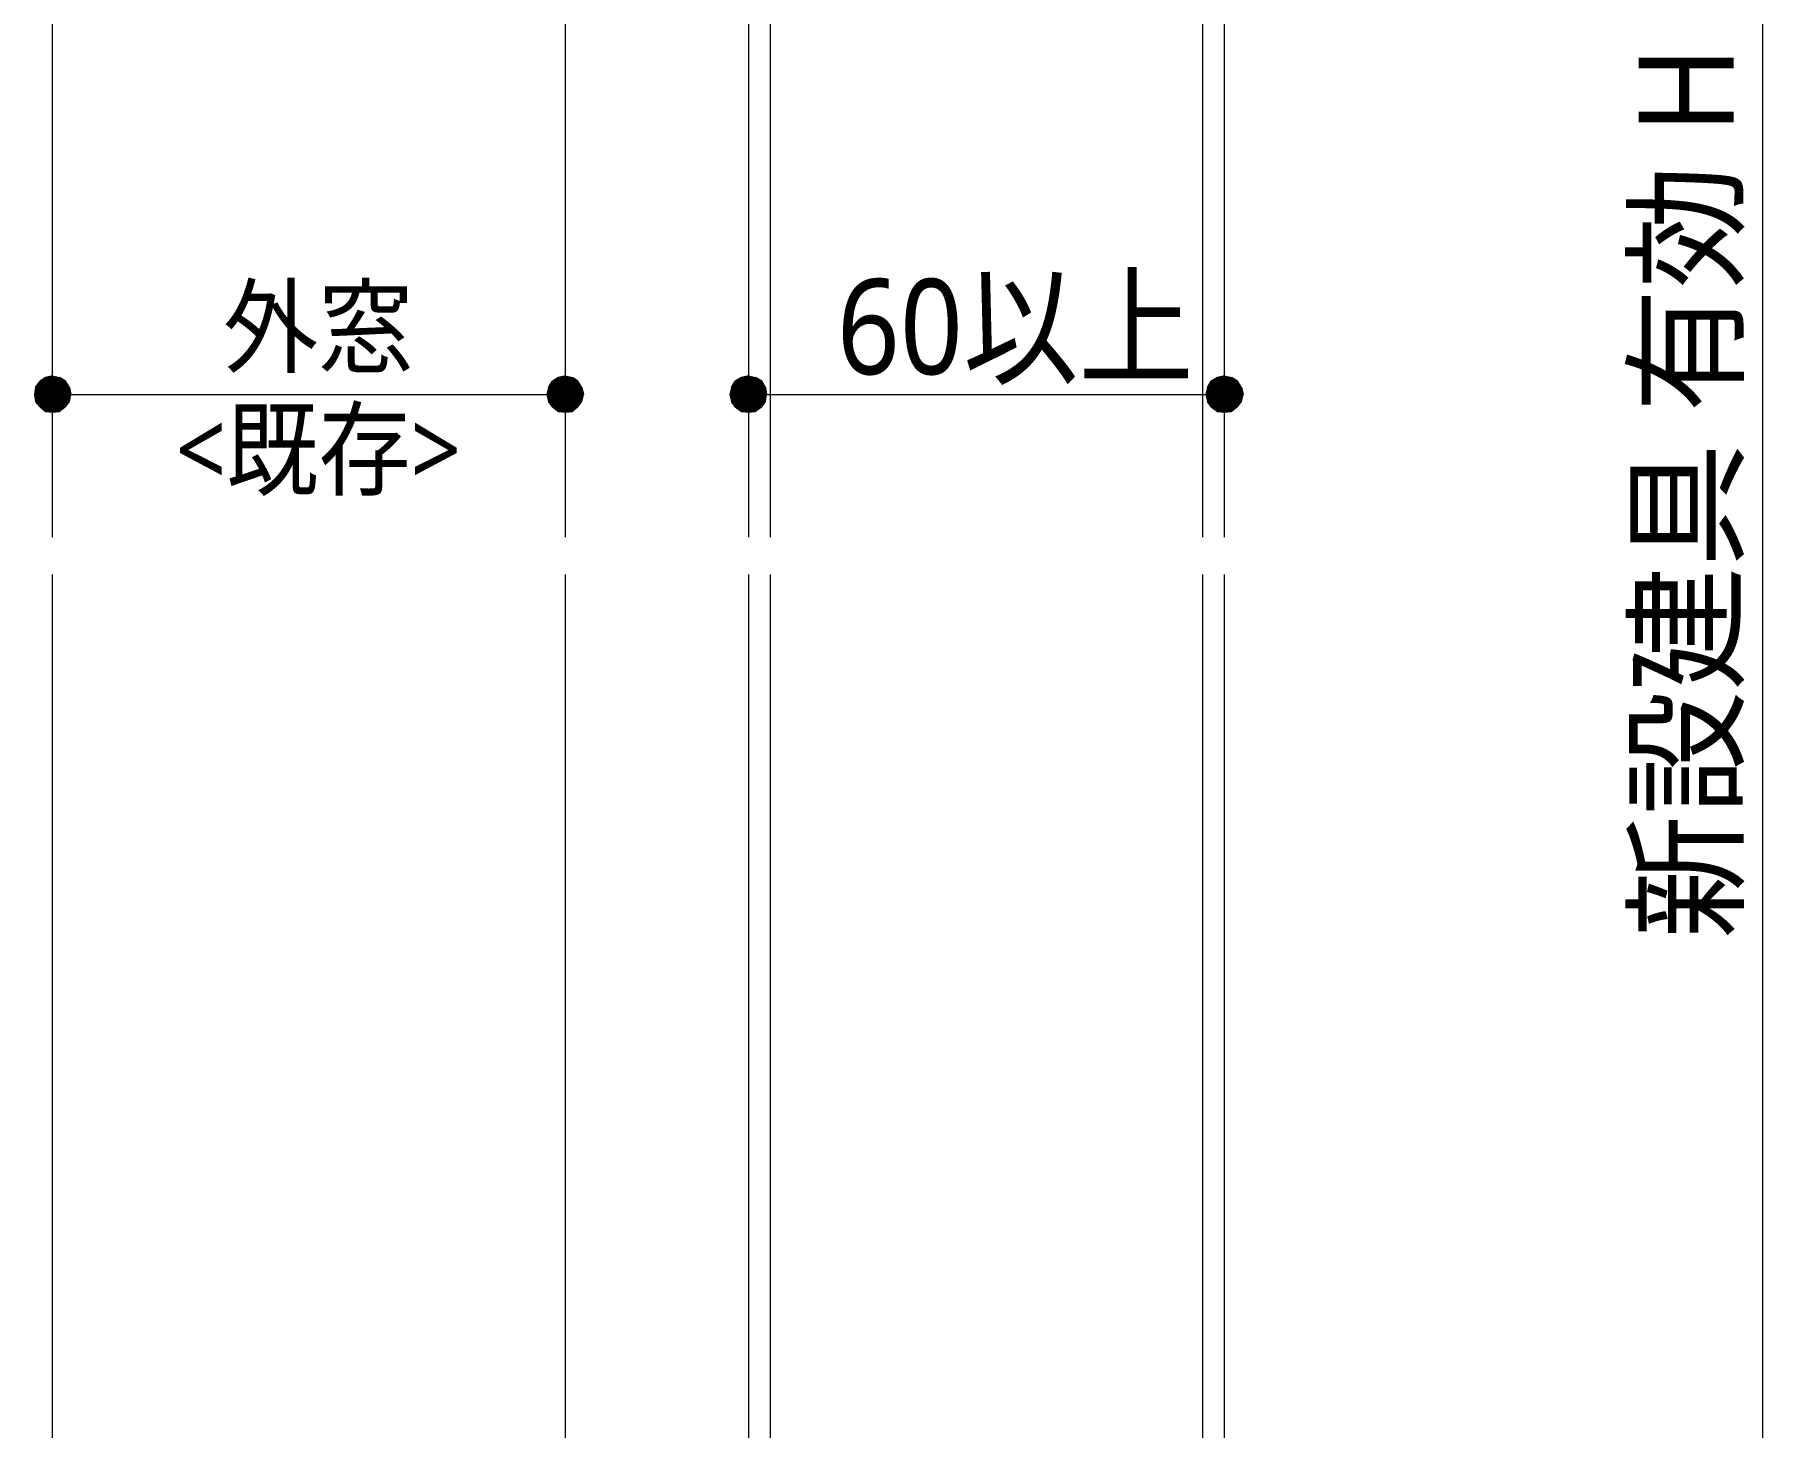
# Model space of a CAD drawing. Header units: millimetres. Extents: x 0 to 420, y 0 to 297.
# Drawn here: x 237.79 to 284.97, y 152.46 to 190.48 of the extents above; entities that cross this region are included whole.
import ezdxf
from ezdxf.enums import TextEntityAlignment as Align

# ---------------------------------------------------------------- set-up
doc = ezdxf.new("R2010")
doc.units = ezdxf.units.MM
doc.styles.add('kst32b', font='NotoSansJP-Variable.ttf')

msp = doc.modelspace()

# ---------------------------------------------------------------- hatches: boundary and pattern name
h = msp.add_hatch(color=7)
h.paths.add_polyline_path([(238.083, 181.123), (237.935, 181.017), (238.273, 180.657), (238.083, 181.123)])
h.paths.add_polyline_path([(237.935, 181.017), (238.273, 180.657), (237.808, 180.848), (237.935, 181.017)])
h.paths.add_polyline_path([(238.273, 180.657), (237.808, 180.848), (237.786, 180.657), (238.273, 180.657)])
h = msp.add_hatch(color=7)
h.paths.add_polyline_path([(238.633, 181.017), (238.464, 181.123), (238.273, 180.657), (238.633, 181.017)])
h.paths.add_polyline_path([(238.464, 181.123), (238.273, 180.657), (238.273, 181.165), (238.464, 181.123)])
h.paths.add_polyline_path([(238.273, 180.657), (238.273, 181.165), (238.083, 181.123), (238.273, 180.657)])
h = msp.add_hatch(color=7)
h.paths.add_polyline_path([(238.739, 180.467), (238.781, 180.657), (238.273, 180.657), (238.739, 180.467)])
h.paths.add_polyline_path([(238.781, 180.657), (238.273, 180.657), (238.739, 180.848), (238.781, 180.657)])
h.paths.add_polyline_path([(238.273, 180.657), (238.739, 180.848), (238.633, 181.017), (238.273, 180.657)])
h = msp.add_hatch(color=7)
h.paths.add_polyline_path([(252.095, 181.123), (251.926, 181.017), (252.286, 180.657), (252.095, 181.123)])
h.paths.add_polyline_path([(251.926, 181.017), (252.286, 180.657), (251.82, 180.848), (251.926, 181.017)])
h.paths.add_polyline_path([(252.286, 180.657), (251.82, 180.848), (251.778, 180.657), (252.286, 180.657)])
h = msp.add_hatch(color=7)
h.paths.add_polyline_path([(252.624, 181.017), (252.476, 181.123), (252.286, 180.657), (252.624, 181.017)])
h.paths.add_polyline_path([(252.476, 181.123), (252.286, 180.657), (252.286, 181.165), (252.476, 181.123)])
h.paths.add_polyline_path([(252.286, 180.657), (252.286, 181.165), (252.095, 181.123), (252.286, 180.657)])
h = msp.add_hatch(color=7)
h.paths.add_polyline_path([(252.73, 180.467), (252.772, 180.657), (252.286, 180.657), (252.73, 180.467)])
h.paths.add_polyline_path([(252.772, 180.657), (252.286, 180.657), (252.73, 180.848), (252.772, 180.657)])
h.paths.add_polyline_path([(252.286, 180.657), (252.73, 180.848), (252.624, 181.017), (252.286, 180.657)])
h = msp.add_hatch(color=7)
h.paths.add_polyline_path([(257.09, 181.123), (256.921, 181.017), (257.281, 180.657), (257.09, 181.123)])
h.paths.add_polyline_path([(256.921, 181.017), (257.281, 180.657), (256.815, 180.848), (256.921, 181.017)])
h.paths.add_polyline_path([(257.281, 180.657), (256.815, 180.848), (256.773, 180.657), (257.281, 180.657)])
h = msp.add_hatch(color=7)
h.paths.add_polyline_path([(257.641, 181.017), (257.471, 181.123), (257.281, 180.657), (257.641, 181.017)])
h.paths.add_polyline_path([(257.471, 181.123), (257.281, 180.657), (257.281, 181.165), (257.471, 181.123)])
h.paths.add_polyline_path([(257.281, 180.657), (257.281, 181.165), (257.09, 181.123), (257.281, 180.657)])
h = msp.add_hatch(color=7)
h.paths.add_polyline_path([(257.746, 180.467), (257.768, 180.657), (257.281, 180.657), (257.746, 180.467)])
h.paths.add_polyline_path([(257.768, 180.657), (257.281, 180.657), (257.746, 180.848), (257.768, 180.657)])
h.paths.add_polyline_path([(257.281, 180.657), (257.746, 180.848), (257.641, 181.017), (257.281, 180.657)])
h = msp.add_hatch(color=7)
h.paths.add_polyline_path([(270.087, 181.123), (269.917, 181.017), (270.277, 180.657), (270.087, 181.123)])
h.paths.add_polyline_path([(269.917, 181.017), (270.277, 180.657), (269.812, 180.848), (269.917, 181.017)])
h.paths.add_polyline_path([(270.277, 180.657), (269.812, 180.848), (269.769, 180.657), (270.277, 180.657)])
h = msp.add_hatch(color=7)
h.paths.add_polyline_path([(270.637, 181.017), (270.468, 181.123), (270.277, 180.657), (270.637, 181.017)])
h.paths.add_polyline_path([(270.468, 181.123), (270.277, 180.657), (270.277, 181.165), (270.468, 181.123)])
h.paths.add_polyline_path([(270.277, 180.657), (270.277, 181.165), (270.087, 181.123), (270.277, 180.657)])
h = msp.add_hatch(color=7)
h.paths.add_polyline_path([(270.743, 180.467), (270.785, 180.657), (270.277, 180.657), (270.743, 180.467)])
h.paths.add_polyline_path([(270.785, 180.657), (270.277, 180.657), (270.743, 180.848), (270.785, 180.657)])
h.paths.add_polyline_path([(270.277, 180.657), (270.743, 180.848), (270.637, 181.017), (270.277, 180.657)])
h = msp.add_hatch(color=7)
h.paths.add_polyline_path([(237.786, 180.657), (237.808, 180.467), (238.273, 180.657), (237.786, 180.657)])
h.paths.add_polyline_path([(237.808, 180.467), (238.273, 180.657), (237.935, 180.319), (237.808, 180.467)])
h.paths.add_polyline_path([(238.273, 180.657), (237.935, 180.319), (238.083, 180.192), (238.273, 180.657)])
for points in [[(238.083, 180.192), (238.273, 180.171), (238.273, 180.657), (238.083, 180.192)], [(252.095, 180.192), (252.286, 180.171), (252.286, 180.657), (252.095, 180.192)], [(257.09, 180.192), (257.281, 180.171), (257.281, 180.657), (257.09, 180.192)], [(270.087, 180.192), (270.277, 180.171), (270.277, 180.657), (270.087, 180.192)]]:
    msp.add_hatch(color=7).paths.add_polyline_path(points)
h = msp.add_hatch(color=7)
h.paths.add_polyline_path([(238.273, 180.171), (238.464, 180.192), (238.273, 180.657), (238.273, 180.171)])
h.paths.add_polyline_path([(238.464, 180.192), (238.273, 180.657), (238.633, 180.319), (238.464, 180.192)])
h.paths.add_polyline_path([(238.273, 180.657), (238.633, 180.319), (238.739, 180.467), (238.273, 180.657)])
h = msp.add_hatch(color=7)
h.paths.add_polyline_path([(251.778, 180.657), (251.82, 180.467), (252.286, 180.657), (251.778, 180.657)])
h.paths.add_polyline_path([(251.82, 180.467), (252.286, 180.657), (251.926, 180.319), (251.82, 180.467)])
h.paths.add_polyline_path([(252.286, 180.657), (251.926, 180.319), (252.095, 180.192), (252.286, 180.657)])
h = msp.add_hatch(color=7)
h.paths.add_polyline_path([(252.286, 180.171), (252.476, 180.192), (252.286, 180.657), (252.286, 180.171)])
h.paths.add_polyline_path([(252.476, 180.192), (252.286, 180.657), (252.624, 180.319), (252.476, 180.192)])
h.paths.add_polyline_path([(252.286, 180.657), (252.624, 180.319), (252.73, 180.467), (252.286, 180.657)])
h = msp.add_hatch(color=7)
h.paths.add_polyline_path([(256.773, 180.657), (256.815, 180.467), (257.281, 180.657), (256.773, 180.657)])
h.paths.add_polyline_path([(256.815, 180.467), (257.281, 180.657), (256.921, 180.319), (256.815, 180.467)])
h.paths.add_polyline_path([(257.281, 180.657), (256.921, 180.319), (257.09, 180.192), (257.281, 180.657)])
h = msp.add_hatch(color=7)
h.paths.add_polyline_path([(257.281, 180.171), (257.471, 180.192), (257.281, 180.657), (257.281, 180.171)])
h.paths.add_polyline_path([(257.471, 180.192), (257.281, 180.657), (257.641, 180.319), (257.471, 180.192)])
h.paths.add_polyline_path([(257.281, 180.657), (257.641, 180.319), (257.746, 180.467), (257.281, 180.657)])
h = msp.add_hatch(color=7)
h.paths.add_polyline_path([(269.769, 180.657), (269.812, 180.467), (270.277, 180.657), (269.769, 180.657)])
h.paths.add_polyline_path([(269.812, 180.467), (270.277, 180.657), (269.917, 180.319), (269.812, 180.467)])
h.paths.add_polyline_path([(270.277, 180.657), (269.917, 180.319), (270.087, 180.192), (270.277, 180.657)])
h = msp.add_hatch(color=7)
h.paths.add_polyline_path([(270.277, 180.171), (270.468, 180.192), (270.277, 180.657), (270.277, 180.171)])
h.paths.add_polyline_path([(270.468, 180.192), (270.277, 180.657), (270.637, 180.319), (270.468, 180.192)])
h.paths.add_polyline_path([(270.277, 180.657), (270.637, 180.319), (270.743, 180.467), (270.277, 180.657)])

# ---------------------------------------------------------------- linework, layer by layer
at = {"lineweight": 13}
for points in [[(284.967, 216.937), (284.967, 141.033), (279.718, 141.033)], [(257.281, 211.921), (257.281, 176.763)], [(270.277, 176.763), (270.277, 211.921)], [(257.873, 209.021), (257.873, 176.763)], [(269.685, 176.763), (269.685, 209.021)], [(238.273, 176.763), (238.273, 198.84)], [(252.286, 176.763), (252.286, 198.84)], [(238.273, 180.657), (252.286, 180.657)], [(257.281, 180.657), (270.277, 180.657)], [(238.273, 145.415), (238.273, 175.747)], [(252.286, 149.034), (252.286, 175.747)], [(257.281, 175.747), (257.281, 146.029)], [(257.873, 175.747), (257.873, 146.431)], [(269.685, 146.431), (269.685, 175.747)], [(270.277, 146.029), (270.277, 175.747)]]:
    msp.add_lwpolyline(points, dxfattribs=at)
at = {"lineweight": 0}
for points in [[(238.273, 180.657), (237.808, 180.848), (237.786, 180.657)], [(237.935, 181.017), (238.273, 180.657), (237.808, 180.848)], [(238.083, 181.123), (237.935, 181.017), (238.273, 180.657)], [(238.273, 180.657), (238.273, 181.165), (238.083, 181.123)], [(238.464, 181.123), (238.273, 180.657), (238.273, 181.165)], [(238.633, 181.017), (238.464, 181.123), (238.273, 180.657)], [(238.273, 180.657), (238.739, 180.848), (238.633, 181.017)], [(238.781, 180.657), (238.273, 180.657), (238.739, 180.848)], [(252.286, 180.657), (251.82, 180.848), (251.778, 180.657)], [(251.926, 181.017), (252.286, 180.657), (251.82, 180.848)], [(252.095, 181.123), (251.926, 181.017), (252.286, 180.657)], [(252.286, 180.657), (252.286, 181.165), (252.095, 181.123)], [(252.476, 181.123), (252.286, 180.657), (252.286, 181.165)], [(252.624, 181.017), (252.476, 181.123), (252.286, 180.657)], [(252.286, 180.657), (252.73, 180.848), (252.624, 181.017)], [(252.772, 180.657), (252.286, 180.657), (252.73, 180.848)], [(257.281, 180.657), (256.815, 180.848), (256.773, 180.657)], [(256.921, 181.017), (257.281, 180.657), (256.815, 180.848)], [(257.09, 181.123), (256.921, 181.017), (257.281, 180.657)], [(257.281, 180.657), (257.281, 181.165), (257.09, 181.123)], [(257.471, 181.123), (257.281, 180.657), (257.281, 181.165)], [(257.641, 181.017), (257.471, 181.123), (257.281, 180.657)], [(257.281, 180.657), (257.746, 180.848), (257.641, 181.017)], [(257.768, 180.657), (257.281, 180.657), (257.746, 180.848)], [(270.277, 180.657), (269.812, 180.848), (269.769, 180.657)], [(269.917, 181.017), (270.277, 180.657), (269.812, 180.848)], [(270.087, 181.123), (269.917, 181.017), (270.277, 180.657)], [(270.277, 180.657), (270.277, 181.165), (270.087, 181.123)], [(270.468, 181.123), (270.277, 180.657), (270.277, 181.165)], [(270.637, 181.017), (270.468, 181.123), (270.277, 180.657)], [(270.277, 180.657), (270.743, 180.848), (270.637, 181.017)], [(270.785, 180.657), (270.277, 180.657), (270.743, 180.848)], [(237.786, 180.657), (237.808, 180.467), (238.273, 180.657)], [(237.808, 180.467), (238.273, 180.657), (237.935, 180.319)], [(238.273, 180.657), (237.935, 180.319), (238.083, 180.192)], [(238.083, 180.192), (238.273, 180.171), (238.273, 180.657)], [(238.273, 180.171), (238.464, 180.192), (238.273, 180.657)], [(238.464, 180.192), (238.273, 180.657), (238.633, 180.319)], [(238.273, 180.657), (238.633, 180.319), (238.739, 180.467)], [(238.739, 180.467), (238.781, 180.657), (238.273, 180.657)], [(251.778, 180.657), (251.82, 180.467), (252.286, 180.657)], [(251.82, 180.467), (252.286, 180.657), (251.926, 180.319)], [(252.286, 180.657), (251.926, 180.319), (252.095, 180.192)], [(252.095, 180.192), (252.286, 180.171), (252.286, 180.657)], [(252.286, 180.171), (252.476, 180.192), (252.286, 180.657)], [(252.476, 180.192), (252.286, 180.657), (252.624, 180.319)], [(252.286, 180.657), (252.624, 180.319), (252.73, 180.467)], [(252.73, 180.467), (252.772, 180.657), (252.286, 180.657)], [(256.773, 180.657), (256.815, 180.467), (257.281, 180.657)], [(256.815, 180.467), (257.281, 180.657), (256.921, 180.319)], [(257.281, 180.657), (256.921, 180.319), (257.09, 180.192)], [(257.09, 180.192), (257.281, 180.171), (257.281, 180.657)], [(257.281, 180.171), (257.471, 180.192), (257.281, 180.657)], [(257.471, 180.192), (257.281, 180.657), (257.641, 180.319)], [(257.281, 180.657), (257.641, 180.319), (257.746, 180.467)], [(257.746, 180.467), (257.768, 180.657), (257.281, 180.657)], [(269.769, 180.657), (269.812, 180.467), (270.277, 180.657)], [(269.812, 180.467), (270.277, 180.657), (269.917, 180.319)], [(270.277, 180.657), (269.917, 180.319), (270.087, 180.192)], [(270.087, 180.192), (270.277, 180.171), (270.277, 180.657)], [(270.277, 180.171), (270.468, 180.192), (270.277, 180.657)], [(270.468, 180.192), (270.277, 180.657), (270.637, 180.319)], [(270.277, 180.657), (270.637, 180.319), (270.743, 180.467)], [(270.743, 180.467), (270.785, 180.657), (270.277, 180.657)]]:
    msp.add_lwpolyline(points, close=True, dxfattribs=at)

# ---------------------------------------------------------------- texts
at = {"style": 'kst32b'}
for s, height, p, p2 in [('新設建具 有効 H', 2.5989, (284.184, 165.798), (284.184, 190.163)), ('60以上', 2.5989, (259.694, 181.208), (269.44, 181.208)), ('外窓', 2.0791, (242.93, 181.462), (248.128, 181.462)), ('<既存>', 2.0791, (241.639, 178.117), (249.435, 178.117))]:
    msp.add_text(s, height=height, dxfattribs=at).set_placement(p, p2, align=Align.FIT)

doc.saveas('drawing.dxf')
